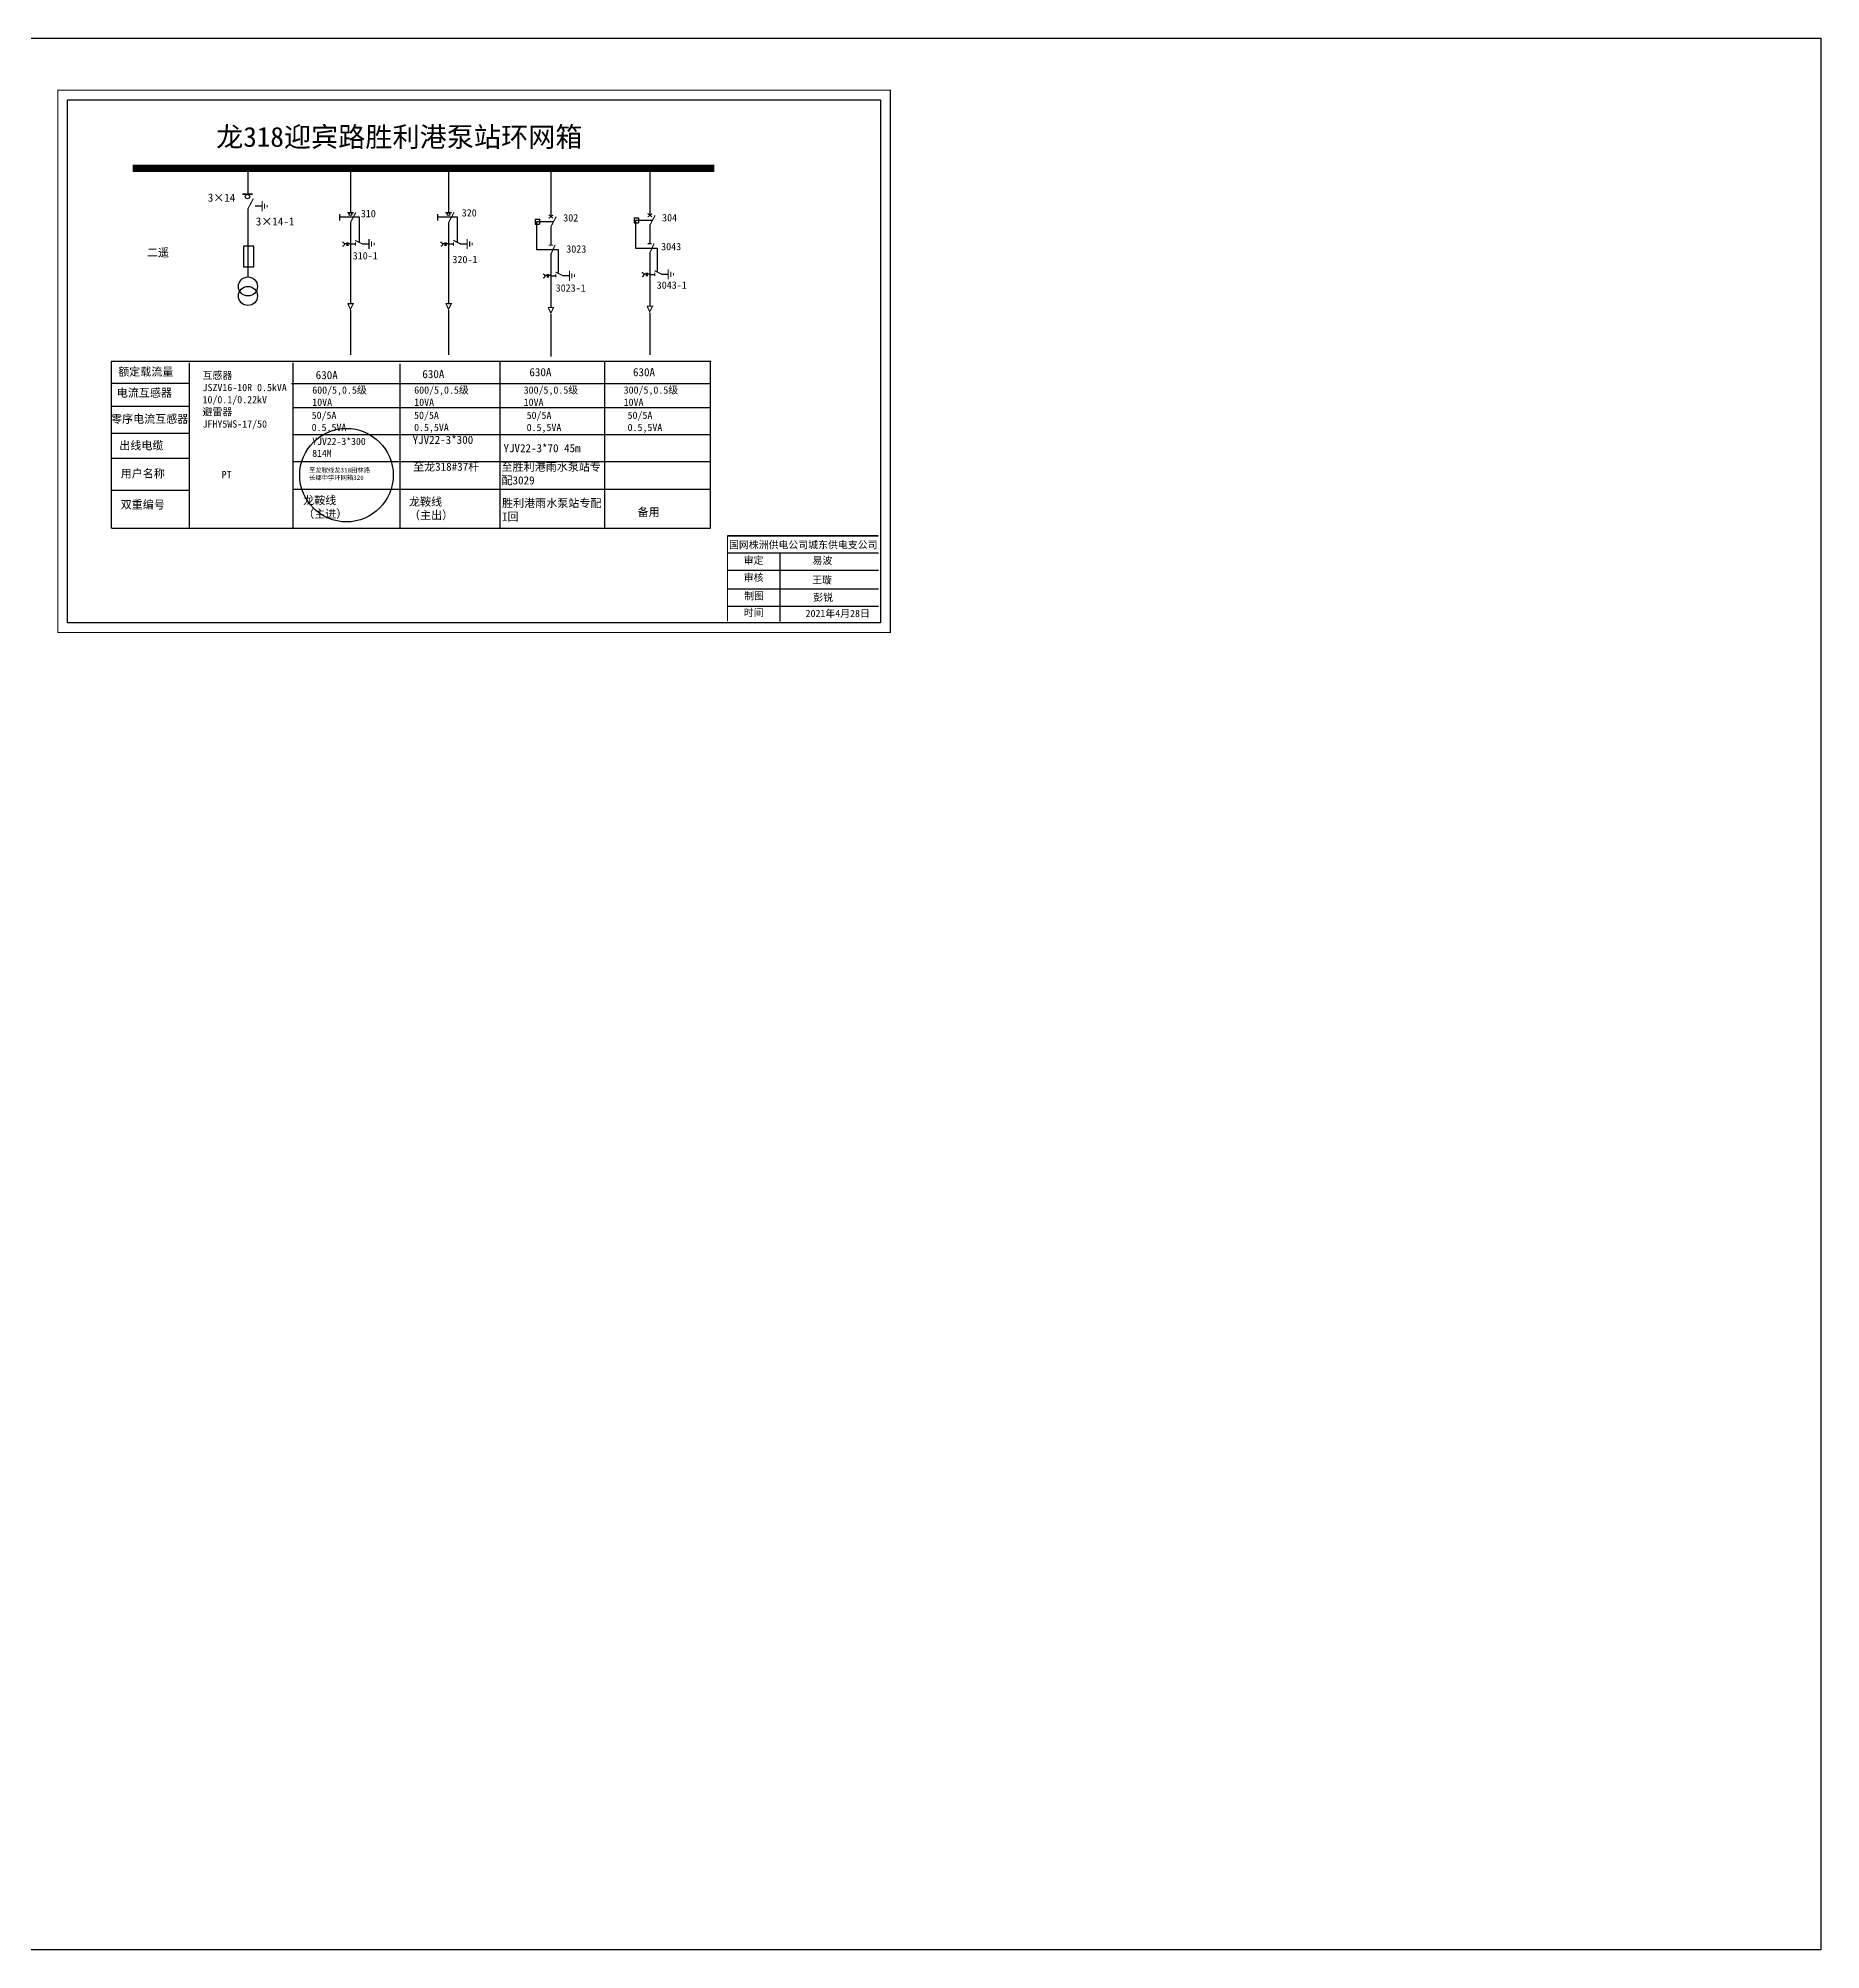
# Model space of a CAD drawing. Extents: x -194 to 226, y -192 to 105.
# Drawn here: x -51.3 to 225.8, y -191.9 to 105.1 of the extents above; entities that cross this region are included whole.
import ezdxf

# ---------------------------------------------------------------- set-up
doc = ezdxf.new("R2010")
doc.units = 0
doc.header["$LTSCALE"] = 0.774411
doc.linetypes.add('ACAD_ISO02W100', pattern=[15, 12, -3])
doc.linetypes.add('CENTER', pattern=[50.8, 31.75, -6.35, 6.35, -6.35])
doc.layers.get('0').update_dxf_attribs({"linetype": 'CONTINUOUS'})
doc.layers.get('DEFPOINTS').update_dxf_attribs({"linetype": 'CONTINUOUS'})
doc.layers.add('2', color=7, linetype='CONTINUOUS')
doc.styles.add('hztxt_txtstyle_2.70_0_0', font='simkai.ttf', dxfattribs={"height": 2.7})
doc.styles.add('宋体_txtstyle_0.00_0_0', font='')
doc.styles.add('宋体_txtstyle_1.62_0_0', font='', dxfattribs={"height": 1.624467})
doc.styles.add('宋体_txtstyle_1.79_0_0', font='', dxfattribs={"height": 1.786914})
doc.styles.get('宋体_txtstyle_0.00_0_0').set_extended_font_data('宋体')
doc.styles.get('宋体_txtstyle_1.62_0_0').set_extended_font_data('宋体')
doc.styles.get('宋体_txtstyle_1.79_0_0').set_extended_font_data('宋体')

# ---------------------------------------------------------------- blocks, each defined once
blk = doc.blocks.new('JD')
for points in [[(-2, 0.2), (-2, -0.2), (2, 0.2), (2, -0.2)], [(1, -1.2), (1, -0.8), (-1, -1.2), (-1, -0.8)], [(-0.5, -1.8), (-0.5, -2.2), (0.5, -1.8), (0.5, -2.2)]]:
    blk.add_trace(points)

msp = doc.modelspace()

# ---------------------------------------------------------------- linework, layer by layer
at = {"color": 0}
for p, q in [((-194.22, 105.09), (225.78, 105.09)), ((-18.7, 84.65), (-18.7, 80.92)), ((-2.75, 84.94), (-2.75, 78.01)), ((12.5, 84.94), (12.5, 78.01)), ((28.39, 84.63), (28.39, 77.35)), ((43.77, 84.84), (43.77, 77.56)), ((-18.68, 78.61), (-18.68, 68.03)), ((-17.56, 79.03), (-16.5, 79.03)), ((-2.75, 76.47), (-2.75, 63.88)), ((12.5, 76.47), (12.5, 63.88)), ((25.98, 76.96), (26.66, 76.96)), ((25.98, 76.96), (25.98, 76.2)), ((25.98, 76.2), (26.66, 76.2)), ((26.66, 76.96), (26.66, 76.2)), ((28.39, 75.8), (28.39, 73)), ((41.35, 77.17), (42.03, 77.17)), ((41.35, 77.17), (41.35, 76.42)), ((41.35, 76.42), (42.03, 76.42)), ((42.03, 77.17), (42.03, 76.42)), ((43.77, 76.02), (43.77, 73.21)), ((-2.75, 73.12), (-1.96, 73.12)), ((-0.94, 73.15), (0.13, 73.15)), ((12.5, 73.12), (13.28, 73.12)), ((14.31, 73.15), (15.37, 73.15)), ((28.39, 71.59), (28.39, 63.3)), ((43.77, 71.81), (43.77, 63.52)), ((43.77, 68.4), (44.55, 68.4)), ((45.58, 68.43), (46.64, 68.43)), ((28.39, 68.19), (29.18, 68.19)), ((30.2, 68.21), (31.27, 68.21)), ((-27.7, 51.44), (-39.85, 51.44)), ((-27.75, 47.87), (-39.89, 47.87)), ((-27.75, 43.65), (-39.89, 43.65)), ((-27.8, 39.81), (-39.94, 39.81)), ((-27.75, 34.81), (-39.89, 34.81))]:
    msp.add_line(p, q, dxfattribs=at)
for p, q in [((225.78, 105.09), (225.78, -191.91)), ((225.78, -191.91), (-194.22, -191.91))]:
    msp.add_line(p, q)
at = {"color": 0, "linetype": 'ACAD_ISO02W100'}
for p, q in [((28.73, 76.56), (26.19, 76.56)), ((26.19, 76.56), (26.19, 72.24)), ((44.11, 76.78), (41.57, 76.78)), ((41.57, 76.78), (41.57, 72.46)), ((26.19, 72.24), (29.54, 72.24)), ((29.54, 72.24), (29.54, 68.68)), ((41.57, 72.46), (44.92, 72.46)), ((44.92, 72.46), (44.92, 68.89))]:
    msp.add_line(p, q, dxfattribs=at)
at = {"color": 0, "linetype": 'CENTER'}
for p, q in [((-2.74, 62.86), (-2.74, 55.9)), ((12.5, 62.86), (12.5, 55.9)), ((43.77, 62.41), (43.77, 55.87)), ((28.4, 62.19), (28.4, 55.66))]:
    msp.add_line(p, q, dxfattribs=at)
at = {"color": 0, "linetype": 'Continuous'}
for p, q in [((-39.92, 54.93), (53.34, 54.93)), ((-39.87, 28.91), (-39.87, 54.93)), ((-27.81, 54.65), (-27.81, 28.91)), ((-11.7, 54.65), (-11.7, 28.91)), ((4.91, 54.48), (4.91, 28.93)), ((20.5, 54.88), (20.5, 28.92)), ((36.72, 54.88), (36.72, 28.92)), ((53.16, 54.87), (53.16, 28.9)), ((-11.89, 51.46), (53.16, 51.46)), ((-11.7, 47.72), (53.16, 47.72)), ((-11.7, 43.54), (53.16, 43.54)), ((-11.7, 39.31), (53.16, 39.31)), ((-11.7, 35.01), (53.16, 35.01)), ((53.16, 28.91), (-39.78, 28.91)), ((55.86, 27.79), (79.32, 27.79)), ((55.86, 25.11), (79.32, 25.11)), ((64, 25.08), (64, 14.45)), ((55.86, 22.44), (79.32, 22.44)), ((55.86, 19.53), (79.32, 19.53)), ((55.86, 16.85), (79.32, 16.85))]:
    msp.add_line(p, q, dxfattribs=at)
at = {"color": 0, "linetype": 'Continuous', "const_width": 0.188}
msp.add_lwpolyline([(-48.22, 97.01), (81.17, 97.01), (81.17, 12.76), (-48.22, 12.76)], close=True, dxfattribs=at)
at = {"color": 0, "linetype": 'Continuous'}
msp.add_lwpolyline([(-46.7, 95.49), (79.65, 95.49), (79.65, 14.28), (-46.7, 14.28)], close=True, dxfattribs=at)
at = {"color": 0}
for points, const_width in [([(-36.61, 84.86), (53.79, 84.86)], 1.13), ([(-19.55, 80.86), (-17.96, 80.86)], 0.27), ([(-18.68, 78.57), (-17.83, 80.18)], 0.17), ([(-3.25, 77.99), (-2.25, 77.99)], 0.17), ([(-2.75, 76.42), (-1.9, 78.03)], 0.17), ([(12, 77.99), (13, 77.99)], 0.17), ([(12.5, 76.42), (13.35, 78.03)], 0.17), ([(28.07, 77.1), (28.76, 77.61)], 0.17), ([(28.08, 77.66), (28.74, 77.11)], 0.17), ([(28.39, 75.76), (29.24, 77.37)], 0.17), ([(43.45, 77.31), (44.14, 77.83)], 0.17), ([(43.45, 77.88), (44.12, 77.32)], 0.17), ([(43.77, 75.98), (44.62, 77.59)], 0.17), ([(-2.01, 73.69), (-0.88, 73.12)], 0.17), ([(-1.96, 73.39), (-1.96, 72.86)], 0.17), ([(13.24, 73.69), (14.37, 73.12)], 0.17), ([(13.28, 73.39), (13.28, 72.86)], 0.17), ([(28.09, 72.95), (28.72, 72.95)], 0.17), ([(28.36, 71.39), (29.07, 72.99)], 0.17), ([(43.47, 73.17), (44.09, 73.17)], 0.17), ([(43.74, 71.6), (44.45, 73.2)], 0.17), ([(29.13, 68.76), (30.27, 68.19)], 0.17), ([(29.18, 68.45), (29.18, 67.93)], 0.17), ([(44.51, 68.97), (45.64, 68.4)], 0.17), ([(44.55, 68.67), (44.55, 68.14)], 0.17), ([(-3.17, 63.85), (-2.3, 63.85), (-2.74, 62.98), (-3.16, 63.87)], 0.17), ([(12.08, 63.85), (12.95, 63.85), (12.5, 62.98), (12.09, 63.87)], 0.17), ([(27.98, 63.25), (28.84, 63.25), (28.4, 62.38), (27.99, 63.27)], 0.17), ([(43.35, 63.47), (44.22, 63.47), (43.77, 62.59), (43.36, 63.48)], 0.17)]:
    msp.add_lwpolyline(points, dxfattribs=dict(at, const_width=const_width))
for points in [[(-4.46, 77.73), (-4.46, 76.79)], [(10.79, 77.73), (10.79, 76.79)], [(-19.35, 72.75), (-19.35, 69.58), (-17.78, 69.58), (-17.78, 72.79), (-19.35, 72.79)], [(-3.32, 73.13), (-3.68, 73.13)], [(-3.32, 73.37), (-3.32, 72.85)], [(-3.16, 73.37), (-3.16, 72.85)], [(-2.75, 73.13), (-3.16, 73.13)], [(11.93, 73.13), (11.57, 73.13)], [(11.93, 73.37), (11.93, 72.85)], [(12.09, 73.37), (12.09, 72.85)], [(12.5, 73.13), (12.09, 73.13)], [(27.82, 68.44), (27.82, 67.92)], [(27.98, 68.44), (27.98, 67.92)], [(43.2, 68.41), (42.84, 68.41)], [(43.2, 68.65), (43.2, 68.14)], [(43.36, 68.65), (43.36, 68.14)], [(43.77, 68.41), (43.36, 68.41)], [(27.82, 68.2), (27.46, 68.2)], [(28.39, 68.2), (27.98, 68.2)]]:
    msp.add_lwpolyline(points, dxfattribs=at)
at = {"color": 0, "linetype": 'ACAD_ISO02W100'}
for points in [[(-1.36, 73.39), (-1.36, 77.26), (-4.46, 77.26)], [(13.89, 73.39), (13.89, 77.26), (10.79, 77.26)]]:
    msp.add_lwpolyline(points, dxfattribs=at)
at = {"color": 0}
for points in [[(-3.98, 73.42, -0.877934), (-3.97, 72.74)], [(11.27, 73.42, -0.877934), (11.28, 72.74)], [(27.16, 68.49, -0.877934), (27.17, 67.8)], [(42.54, 68.7, -0.877934), (42.55, 68.02)]]:
    msp.add_lwpolyline(points, format="xyb", dxfattribs=at)
at = {"color": 0, "linetype": 'Continuous', "const_width": 0.188}
for points in [[(55.81, 27.8), (79.27, 27.8)], [(55.86, 27.78), (55.85, 14.5)]]:
    msp.add_lwpolyline(points, dxfattribs=at)
at = {"color": 0}
for centre, radius in [((-18.75, 80.48), 0.345), ((-2.75, 77.75), 0.218), ((12.5, 77.75), 0.218)]:
    msp.add_circle(centre, radius, dxfattribs=at)
at = {"color": 1, "linetype": 'Continuous'}
msp.add_circle((-3.36, 37.2), 7.27, dxfattribs=at)
at = {"layer": '2', "color": 0}
for centre in [(-18.67, 66.52), (-18.67, 65.04)]:
    msp.add_circle(centre, 1.48, dxfattribs=at)

# ---------------------------------------------------------------- block references
at = {"color": 0, "xscale": 0.3963764261696419, "yscale": 0.3963764261696419, "zscale": 0.3963764261696722, "rotation": 90}
for p in [(-16.48, 79), (0.14, 73.12), (15.39, 73.12), (31.28, 68.18), (46.66, 68.4)]:
    msp.add_blockref('JD', p, dxfattribs=at)

# ---------------------------------------------------------------- texts
at = {"color": 0, "linetype": 'Continuous'}
for s, height, style, p in [('3×14', 1.258, '宋体_txtstyle_1.79_0_0', (-24.92, 79.68)), ('3×14-1', 1.258, '宋体_txtstyle_1.79_0_0', (-17.45, 75.99)), ('310', 1.144, '宋体_txtstyle_1.62_0_0', (-1.13, 77.27)), ('320', 1.144, '宋体_txtstyle_1.62_0_0', (14.55, 77.39)), ('302', 1.144, '宋体_txtstyle_1.62_0_0', (30.33, 76.61)), ('304', 1.144, '宋体_txtstyle_1.62_0_0', (45.69, 76.63)), ('310-1', 1.144, '宋体_txtstyle_1.62_0_0', (-2.39, 70.72)), ('3023', 1.144, '宋体_txtstyle_1.62_0_0', (30.8, 71.77)), ('3043', 1.144, '宋体_txtstyle_1.62_0_0', (45.55, 72.14)), ('320-1', 1.144, '宋体_txtstyle_1.62_0_0', (13.11, 70.14)), ('3023-1', 1.144, '宋体_txtstyle_1.62_0_0', (29.15, 65.71)), ('3043-1', 1.144, '宋体_txtstyle_1.62_0_0', (44.86, 66.16))]:
    msp.add_text(s, height=height, dxfattribs=dict(at, style=style)).set_placement(p)
at = {"color": 0, "linetype": 'Continuous', "lineweight": -2, "attachment_point": 1, "style": '宋体_txtstyle_0.00_0_0'}
for s, insert, char_height, width in [('{\\C256;龙318迎宾路胜利港泵站环网箱}', (-23.62, 91.31), 3.0934, 88.4187), ('{\\fSimSun|b0|i0|c134|p2;二遥}', (-34.37, 72.41), 1.2583, 20.2861), ('{\\fSimSun|b0|i0|c134|p2;额定载流量}', (-38.84, 53.9), 1.2583, 20.2861), ('{\\fSimSun|b0|i0|c134|p2;630A}', (8.43, 53.53), 1.2583, 20.2861), ('{\\fSimSun|b0|i0|c134|p2;630A}', (25.07, 53.83), 1.2583, 20.2861), ('{\\fSimSun|b0|i0|c134|p2;630A}', (41.17, 53.83), 1.2583, 20.2861), ('{\\fSimSun|b0|i0|c134|p2;电流互感器}', (-39.06, 50.63), 1.2583, 20.2861), ('\\A1;{\\fSimSun|b0|i0|c134|p2;互感器\\PJSZV16-10R 0.5kVA\\P10/0.1/0.22kV\\P避雷器\\PJFHY5WS-17/50}', (-25.73, 53.27), 1.1325, 20.8827), ('\\A1;{\\fSimSun|b0|i0|c134|p2;600/5,0.5级\\P10VA}', (-8.68, 50.99), 1.1325, 20.8827), ('{\\fSimSun|b0|i0|c134|p2;630A}', (-8.14, 53.38), 1.2583, 20.2861), ('\\A1;{\\fSimSun|b0|i0|c134|p2;600/5,0.5级\\P10VA}', (7.17, 50.99), 1.1325, 20.8827), ('\\A1;{\\fSimSun|b0|i0|c134|p2;300/5,0.5级\\P10VA}', (24.18, 50.99), 1.1325, 20.8827), ('\\A1;{\\fSimSun|b0|i0|c134|p2;300/5,0.5级\\P10VA}', (39.72, 50.99), 1.1325, 20.8827), ('{\\fSimSun|b0|i0|c134|p2;零序电流互感器}', (-39.95, 46.57), 1.2583, 20.2861), ('{\\fSimSun|b0|i0|c134|p2;50/5A\\P0.5,5VA}', (-8.77, 47.07), 1.1325, 20.2861), ('{\\fSimSun|b0|i0|c134|p2;50/5A\\P0.5,5VA}', (7.15, 47.07), 1.1325, 20.2861), ('{\\fSimSun|b0|i0|c134|p2;50/5A\\P0.5,5VA}', (24.64, 47.07), 1.1325, 20.2861), ('{\\fSimSun|b0|i0|c134|p2;50/5A\\P0.5,5VA}', (40.33, 47.07), 1.1325, 20.2861), ('{\\fSimSun|b0|i0|c134|p2;出线电缆}', (-38.67, 42.44), 1.2583, 20.2861), ('YJV22-3*300', (6.92, 43.32), 1.2583, 20.2861), ('YJV22-3*70 45m', (21.04, 42.02), 1.2583, 20.2861), ('至龙318#37杆', (6.99, 39.14), 1.258, 12.8159), ('至{\\C256;胜利港雨水泵站专配3029}', (20.74, 39.12), 1.2583, 15.4513), ('{\\fSimSun|b0|i0|c134|p2;用户名称}', (-38.45, 38.08), 1.2583, 20.2861), ('{\\fSimSun|b0|i0|c134|p2;PT}', (-22.77, 37.85), 1.137, 8.8455), ('{\\fSimSun|b0|i0|c134|p2;双重编号}', (-38.45, 33.25), 1.2583, 20.2861), ('龙鞍线\\P（主进）', (-10.09, 33.92), 1.258, 12.8159), ('龙鞍线\\P（主出）', (6.36, 33.7), 1.258, 12.8159), ('{\\C256;胜利港雨水泵站专配I回}', (20.82, 33.48), 1.2583, 15.4513), ('{\\fSimSun|b0|i0|c134|p2;备用}', (41.89, 32.08), 1.2583, 20.2861), ('国网株洲供电公司城东供电支公司', (56.09, 26.94), 1.1285, 30.8514), ('\\f\uffbfﾬￌﾣﾤ_GB2312|b0|i0|c134|p49;审定', (58.38, 24.53), 1.1285, 8.8251), ('{\\fSimSun|b0|i0|c134|p2;易波}', (69.07, 24.51), 1.1285, 8.8251), ('\\f\uffbfﾬￌﾣﾤ_GB2312|b0|i0|c134|p49;审核', (58.38, 21.87), 1.1285, 8.8251), ('王璇', (69.01, 21.48), 1.128, 8.8251), ('\\f\uffbfﾬￌﾣﾤ_GB2312|b0|i0|c134|p49;制图', (58.44, 19), 1.1285, 8.8251), ('彭锐', (69.18, 18.77), 1.128, 8.8251), ('\\f\uffbfﾬￌﾣﾤ_GB2312|b0|i0|c134|p49;时间', (58.38, 16.41), 1.1285, 8.8251), ('2021年4月28日', (68, 16.28), 1.128, 16.5063)]:
    msp.add_mtext(s, dxfattribs=dict(at, insert=insert, char_height=char_height, width=width))
at = {"color": 0, "linetype": 'Continuous', "insert": (-9.18, 38.33), "char_height": 0.7, "width": 9.6036, "attachment_point": 1, "style": 'hztxt_txtstyle_2.70_0_0'}
msp.add_mtext('{\\fSimSun|b0|i0|c134|p2;\\C256;至龙鞍线龙318田林路长郡中学环网箱320}', dxfattribs=at)
at = {"layer": 'DEFPOINTS', "color": 7, "linetype": 'Continuous', "lineweight": -2, "insert": (-8.68, 43), "char_height": 1.11, "width": 13.0775, "attachment_point": 1, "style": '宋体_txtstyle_0.00_0_0'}
msp.add_mtext('YJV22-3*300\\P814M', dxfattribs=at)

doc.saveas('drawing.dxf')
